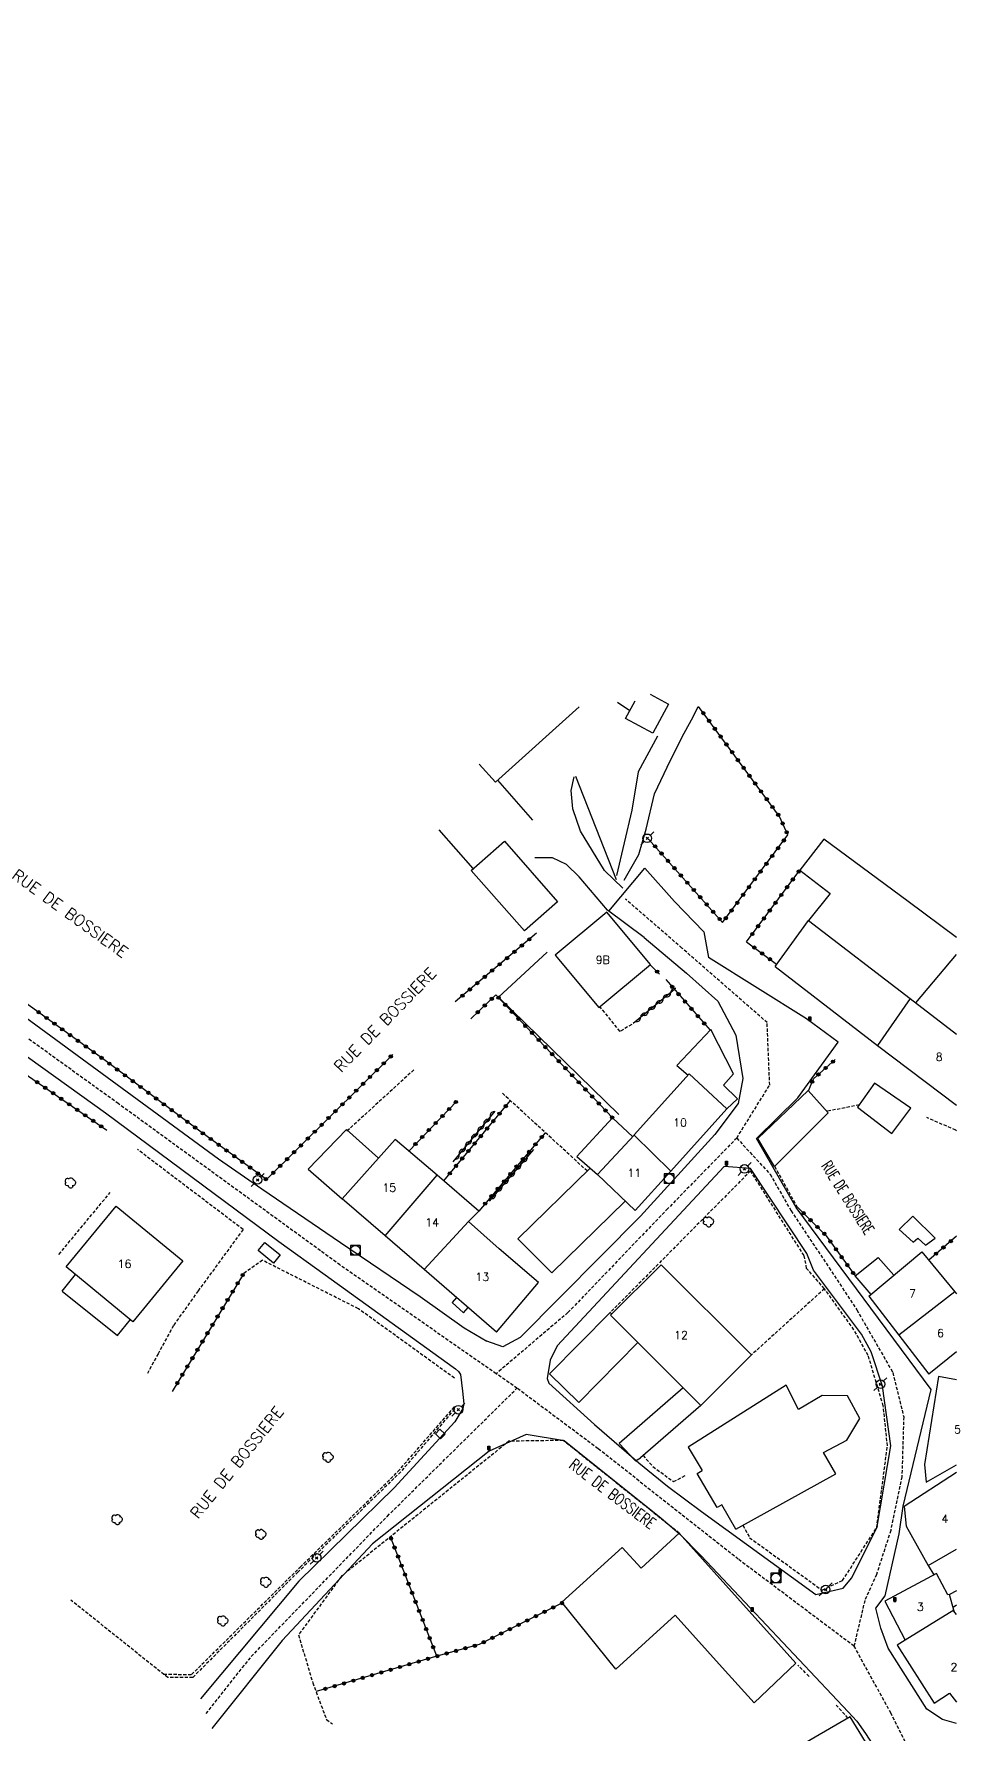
# Model space of a CAD drawing. Header units: millimetres. Extents: x 174000 to 175001, y 112000 to 113000.
# Drawn here: x 174857.6 to 175000.6, y 112737.6 to 113000 of the extents above; entities that cross this region are included whole.
import ezdxf
from ezdxf.enums import TextEntityAlignment as Align

# ---------------------------------------------------------------- set-up
doc = ezdxf.new("R2010")
doc.units = ezdxf.units.MM
doc.linetypes.add('DASHED', pattern=[0.75, 0.5, -0.25])
doc.layers.get('0').update_dxf_attribs({"linetype": 'CONTINUOUS'})
for name, color, linetype in [('W0001', 6, 'DASHED'), ('W0008', 7, 'CONTINUOUS'), ('W0017', 7, 'CONTINUOUS'), ('W0101', 7, 'CONTINUOUS'), ('W0104', 1, 'CONTINUOUS'), ('W0105', 7, 'CONTINUOUS'), ('W0112', 1, 'DASHED'), ('W0132', 7, 'CONTINUOUS'), ('W0211', 2, 'CONTINUOUS'), ('W0300', 7, 'CONTINUOUS'), ('W0303', 7, 'CONTINUOUS'), ('W0310', 3, 'CONTINUOUS'), ('W0323', 7, 'CONTINUOUS'), ('W0401', 7, 'CONTINUOUS'), ('W0420', 7, 'CONTINUOUS'), ('W0439', 7, 'CONTINUOUS'), ('W0473', 7, 'CONTINUOUS'), ('W0989', 7, 'CONTINUOUS'), ('W0991', 7, 'CONTINUOUS'), ('W1102', 7, 'CONTINUOUS')]:
    doc.layers.add(name, color=color, linetype=linetype)
doc.styles.get("Standard").update_dxf_attribs({"font": 'romans.shx', "width": 0.85})

# ---------------------------------------------------------------- blocks, each defined once
blk = doc.blocks.new('T401')
for p, q in [((-0.3, 0.3), (0, 0.3)), ((-0.3, -0.25), (-0.3, 0.3)), ((-0.3, 0.15), (0, 0.15)), ((-0.3, 0), (0, 0)), ((0, 0.3), (0, -0.25)), ((-0.3, -0.15), (0, -0.15)), ((-0.3, -0.25), (-0.3, -0.3)), ((-0.3, -0.3), (0, -0.3)), ((0, -0.3), (0, -0.25))]:
    blk.add_line(p, q)
blk = doc.blocks.new('T420')
for p, q in [((0.75, 0.75), (-0.75, 0.75)), ((-0.75, 0.75), (-0.75, -0.75)), ((0.75, 0.75), (0.75, -0.75)), ((0.75, -0.75), (-0.75, -0.75))]:
    blk.add_line(p, q)
blk.add_ellipse((0, 0), major_axis=(-0.53, 0.53), ratio=1, start_param=3.926991, end_param=10.210176)
blk = doc.blocks.new('T300')
for p, q in [((-0.8, 0.51), (-0.86, 0.34)), ((-0.86, 0.34), (-0.86, 0.17)), ((-0.86, 0.17), (-0.74, 0.06)), ((-0.69, 0.63), (-0.8, 0.51)), ((-0.8, -0.06), (-0.74, 0.06)), ((-0.74, 0.06), (-0.69, 0.11)), ((-0.57, 0.69), (-0.69, 0.63)), ((-0.46, 0.69), (-0.57, 0.69)), ((-0.29, 0.63), (-0.46, 0.69)), ((-0.29, 0.63), (-0.17, 0.74)), ((-0.23, 0.57), (-0.29, 0.63)), ((-0.17, 0.74), (-0.06, 0.8)), ((-0.06, 0.8), (0.06, 0.8)), ((0.06, 0.8), (0.23, 0.74)), ((0.23, 0.74), (0.34, 0.63)), ((0.34, 0.63), (0.4, 0.51)), ((0.46, 0.46), (0.34, 0.46)), ((0.4, 0.51), (0.4, 0.46)), ((0.57, 0.4), (0.46, 0.46)), ((0.57, 0.4), (0.69, 0.29)), ((0.69, 0.29), (0.74, 0.17)), ((0.74, 0.06), (0.69, -0.17)), ((0.74, 0.17), (0.74, 0.06)), ((-0.8, -0.17), (-0.8, -0.06)), ((-0.8, -0.23), (-0.8, -0.17)), ((-0.74, -0.34), (-0.8, -0.23)), ((-0.69, -0.4), (-0.74, -0.34)), ((-0.51, -0.46), (-0.69, -0.4)), ((-0.4, -0.46), (-0.51, -0.46)), ((-0.4, -0.46), (-0.34, -0.46)), ((-0.34, -0.46), (-0.34, -0.4)), ((-0.34, -0.51), (-0.34, -0.46)), ((-0.29, -0.63), (-0.34, -0.51)), ((-0.17, -0.74), (-0.29, -0.63)), ((-0.06, -0.8), (-0.17, -0.74)), ((0.06, -0.8), (-0.06, -0.8)), ((0.17, -0.74), (0.06, -0.8)), ((0.23, -0.69), (0.17, -0.74)), ((0.29, -0.46), (0.23, -0.46)), ((0.29, -0.63), (0.23, -0.69)), ((0.46, -0.4), (0.29, -0.46)), ((0.34, -0.51), (0.29, -0.63)), ((0.34, -0.51), (0.34, -0.46)), ((0.57, -0.34), (0.46, -0.4)), ((0.63, -0.29), (0.57, -0.34)), ((0.69, -0.17), (0.63, -0.29))]:
    blk.add_line(p, q)
blk = doc.blocks.new('T473')
for p, q in [((-0.166667, 0.166667), (0.166667, -0.166667)), ((-0.166667, -0.166667), (0.166667, 0.166667)), ((0.500001, 0.500001), (1.000002, 1.000002)), ((-1.000002, -1.000002), (-0.500001, -0.500001))]:
    blk.add_line(p, q)
blk.add_ellipse((0, 0), major_axis=(0.471405, 0.471405), ratio=1, start_param=5.4977871438, end_param=11.780972451)
blk = doc.blocks.new('t323o')
at = {"color": 0, "linetype": 'Continuous'}
for radius in [0.25, 0.15]:
    blk.add_circle((0, 0), radius, dxfattribs=at)
blk = doc.blocks.new('t310o')
at = {"color": 0, "linetype": 'Continuous'}
for centre, start, end in [((-0.5, 0.38), 216.8699, 323.1304), ((0.5, -0.37), 36.8699, 143.1303)]:
    blk.add_arc(centre, 0.625, start, end, dxfattribs=at)

msp = doc.modelspace()

# ---------------------------------------------------------------- linework, layer by layer
at = {"layer": 'W0001'}
for points in [[(174928.96, 112793.19), (174904.86, 112809.98), (174870.64, 112834.88), (174848.04, 112851.18), (174824.87, 112867.98), (174799.93, 112888.42), (174769.52, 112916.34), (174752, 112932.62), (174730.95, 112954.11), (174710.44, 112975.42), (174697.79, 112988.49), (174688.49, 113000)], [(174966.1, 112829.58), (174971.18, 112837.75), (174970.79, 112847.4), (174957.64, 112858.9), (174948.93, 112866.45)], [(174966.1, 112829.58), (174955.46, 112818.68), (174940.04, 112802.63), (174928.96, 112793.19)], [(174966.1, 112829.58), (174971.24, 112823.99), (174974.48, 112818.35), (174980.34, 112809.56), (174984.64, 112803.04), (174990.19, 112793.37), (174991.87, 112786.54), (174991.58, 112777.28), (174989.86, 112769), (174987.67, 112762.2), (174985.86, 112758.19), (174984.19, 112751.14)], [(174932.18, 112790.95), (174928.96, 112793.19)], [(174884.2, 112740.73), (174891.17, 112749.54), (174912.17, 112771.2), (174932.18, 112790.95)], [(174984.19, 112751.14), (174966.33, 112764.56), (174944.69, 112781.62), (174932.18, 112790.95)], [(174984.19, 112751.14), (174989.81, 112740.9), (174994.4, 112731.77)]]:
    msp.add_lwpolyline(points, dxfattribs=at)
at = {"layer": 'W0008'}
for points in [[(174753.44, 112934.5), (174775.91, 112913.57), (174805.62, 112886.74), (174830.62, 112866.62), (174854.81, 112849.32), (174886.11, 112826.36)], [(174946.34, 112864.61), (174951.92, 112871.24)], [(174951.92, 112871.24), (174956.47, 112866.09), (174961, 112861.38), (174961.74, 112857.45)], [(174827.62, 112862.53), (174850.92, 112846.2), (174868.69, 112833.44), (174895.44, 112813.59), (174902.56, 112808.44), (174922.32, 112794.2), (174922.7, 112793.93), (174923.14, 112793.54), (174923.46, 112793.07), (174923.76, 112790.51), (174923.97, 112788.55), (174923.83, 112787.82), (174922.6, 112785.78), (174913.2, 112775.56), (174898.52, 112761.17), (174883.31, 112743.02)], [(174951.79, 112860.51), (174946.16, 112864.74)], [(174951.79, 112860.51), (174958.35, 112855.03), (174963.17, 112850.68)], [(175000, 112739.22), (174997.84, 112739.8), (174995.45, 112741.43), (174989.49, 112750.83), (174988.34, 112753.91), (174987.56, 112756.98), (174988.99, 112758.89), (174991.16, 112768.48), (174991.81, 112772.73), (174996.12, 112790.76), (174975.28, 112818.85), (174969.17, 112829.52), (174975.53, 112835.78), (174981.76, 112844.36), (174976.87, 112848), (174961.74, 112857.45)], [(174963.17, 112850.68), (174965.97, 112845.44), (174967.03, 112838.76), (174966.32, 112834.89), (174962.72, 112830.13), (174951.23, 112817.51), (174932.68, 112798.77), (174930.01, 112797.36), (174927.53, 112798.24)], [(174886.11, 112826.36), (174892.82, 112821.72), (174904.95, 112813.47), (174917.24, 112805.1), (174924.01, 112800.26), (174927.53, 112798.24)], [(174987.78, 112769.6), (174989.88, 112782.04), (174988.61, 112791.28), (174986.84, 112796.55), (174985.33, 112799.29), (174977.97, 112809.19), (174976.92, 112811.73), (174968.21, 112824.89), (174964.16, 112825.2), (174938.39, 112797.48), (174937.28, 112795.28), (174936.85, 112792.45)], [(174936.85, 112792.45), (174937.11, 112791.75), (174944.12, 112785.34), (174950.99, 112779.45), (174955.4, 112775.84), (174960.64, 112771.93), (174978.31, 112759.1), (174982.5, 112760.08), (174983.88, 112761.66), (174987.81, 112769.68)], [(174939.51, 112782.82), (174933.62, 112783.8), (174927.86, 112781.25), (174909.89, 112766.93)], [(174939.51, 112782.82), (174954.39, 112770.96), (174957.27, 112768.5), (174960.61, 112765.07), (174983.3, 112740.98), (174984.62, 112739.56), (174985.96, 112737.63), (174988.02, 112734.46)], [(174909.89, 112766.93), (174895.93, 112751.99), (174885.09, 112738.45)]]:
    msp.add_lwpolyline(points, dxfattribs=at)
at = {"layer": 'W0017'}
for points in [[(174948.53, 112868.14), (174945.71, 112870.89), (174941.97, 112876.95), (174940.81, 112880.38), (174940.54, 112883.21), (174941, 112885.32)], [(174946.16, 112864.74), (174941.78, 112869.9), (174939.81, 112871.79), (174937.64, 112872.82), (174934.93, 112872.83)]]:
    msp.add_lwpolyline(points, dxfattribs=at)
at = {"layer": 'W0101'}
for points in [[(174941.79, 112896.14), (174928.86, 112884.51), (174926.36, 112887.28)], [(174992.87, 112851.13), (174987.83, 112843.88)], [(174992.87, 112851.13), (175000, 112845.63)], [(174987.83, 112843.88), (175000, 112834.63)], [(174964.56, 112834.08), (174958.75, 112839.48), (174950.29, 112830.05)], [(174964.56, 112834.08), (174955.92, 112824.44)], [(174919.84, 112823.83), (174913.38, 112829.36), (174905.19, 112820.21)], [(174950.25, 112830), (174944.61, 112823.93), (174950.42, 112818.38)], [(174924.67, 112816.67), (174926.3, 112818.3), (174919.84, 112823.83)], [(174955.92, 112824.44), (174950.42, 112818.38)], [(174911.82, 112814.47), (174905.19, 112820.21)], [(174929.02, 112799.61), (174935.51, 112807.26), (174929.44, 112812.45), (174924.67, 112816.67), (174924.67, 112816.67)], [(174917.84, 112809.27), (174911.82, 112814.47)], [(174986.49, 112805.15), (174994.67, 112811.99), (174999.76, 112805.81)], [(174929.02, 112799.61), (174917.84, 112809.27)], [(174986.49, 112805.15), (174991.13, 112799.14)], [(174999.76, 112805.81), (175000, 112805.53)], [(174991.13, 112799.14), (174995.77, 112793.14)], [(175000, 112796.59), (174995.77, 112793.14)], [(174997.22, 112792.75), (174995.07, 112779.17), (174995.32, 112776.45)], [(175000, 112792.27), (174997.22, 112792.75)], [(174965.97, 112769.21), (174981.37, 112777.76), (174979.49, 112781.05), (174983.11, 112782.92), (174985.11, 112786.28), (174983.18, 112789.8), (174979.26, 112789.83), (174975.61, 112787.67), (174973.75, 112791.45), (174958.58, 112781.85)], [(174958.58, 112781.85), (174960.76, 112778.25)], [(174995.32, 112776.45), (175000, 112779.13)], [(174963.79, 112772.97), (174963.09, 112772.56), (174960.01, 112777.81), (174960.76, 112778.25)], [(175000, 112777.92), (174991.92, 112772.71)], [(174965.97, 112769.21), (174963.79, 112772.97)], [(174991.92, 112772.71), (174992.23, 112769.65), (174995.67, 112763.58)], [(174995.67, 112763.58), (175000, 112766.13)], [(174998.93, 112759.12), (174998.69, 112759.05), (174996.92, 112762.36), (174988.95, 112758.06)], [(174988.95, 112758.06), (174992.12, 112752.07)], [(174999.6, 112756.69), (174998.93, 112759.12)], [(175000, 112756.05), (174999.63, 112756.54), (174999.64, 112756.54), (174999.6, 112756.69)], [(174992.12, 112752.07), (174990.87, 112751.28), (174996.57, 112742.34), (174998.92, 112743.86), (174998.93, 112743.87), (175000, 112742.49)]]:
    msp.add_lwpolyline(points, dxfattribs=at)
for points in [[(174938.06, 112857.79), (174944.79, 112849.7), (174952.78, 112856.35), (174946.06, 112864.44), (174938.06, 112857.79)], [(174872.9, 112801.22), (174862.58, 112809.7), (174870.29, 112819.08), (174880.61, 112810.6)], [(174960.56, 112788.29), (174946.62, 112802.22), (174954.43, 112810.02), (174968.36, 112796.09)]]:
    msp.add_lwpolyline(points, close=True, dxfattribs=at)
at = {"layer": 'W0104'}
for points in [[(174949.58, 112895.54), (174947.7, 112896.79)], [(174953.14, 112892.07), (174948.93, 112894.35), (174950.41, 112897.08)], [(174952.72, 112898.11), (174955.57, 112896.57), (174953.14, 112892.07)], [(175000, 112860.52), (174992.58, 112866.1), (174979.53, 112875.69), (174975.82, 112870.92), (174980.52, 112867.33), (174977.17, 112863.18)], [(174972.02, 112856.07), (174977.17, 112863.18), (174992.87, 112851.13)], [(174993.74, 112850.46), (175000, 112857.89)], [(174972.02, 112856.07), (174987.83, 112843.88)], [(174964.56, 112834.08), (174966.2, 112835.65), (174964.03, 112837.74), (174965.62, 112839.48), (174962.1, 112846.33), (174956.83, 112840.77), (174958.58, 112839.29)], [(174946.9, 112832.7), (174941.4, 112826.7), (174944.61, 112823.93)], [(174946.9, 112832.7), (174950.05, 112829.78)], [(174905.84, 112830.87), (174899.93, 112824.78), (174905.19, 112820.21)], [(174905.84, 112830.87), (174910.81, 112826.49)], [(174950.29, 112830.05), (174950.25, 112830)], [(174943.45, 112824.93), (174932.32, 112813.99)], [(174948.89, 112819.84), (174937.56, 112808.78), (174932.32, 112813.99)], [(174986.85, 112805.44), (174984.38, 112808.28), (174987.91, 112811.13), (174990.37, 112808.39)], [(174861.98, 112805.95), (174864.05, 112808.49)], [(174861.98, 112805.95), (174870.51, 112799.09), (174872.51, 112801.54)], [(174937.19, 112793.18), (174946.56, 112802.63), (174946.8, 112802.4)], [(174937.19, 112793.18), (174941.7, 112788.75), (174950.82, 112798.03)], [(174957.83, 112791.01), (174947.95, 112782.43), (174950.45, 112779.73), (174951.23, 112780.21)], [(174960.56, 112788.29), (174951.23, 112780.21)], [(174995.67, 112763.58), (174996.5, 112762.14)], [(175000, 112759.7), (174998.93, 112759.12)], [(174988.34, 112732.52), (174983.59, 112740.23), (174972.78, 112733.96)]]:
    msp.add_lwpolyline(points, dxfattribs=at)
for points in [[(174933.35, 112861.55), (174925.13, 112870.89), (174930.23, 112875.38), (174938.45, 112866.04)], [(174980.21, 112833.44), (174971.91, 112825.18), (174969.34, 112829.52), (174977.12, 112836.93)], [(174992.98, 112834.21), (174987.35, 112838.03), (174984.75, 112834.32), (174990.03, 112830.29)], [(174996.73, 112814.12), (174993.29, 112817.49), (174991.18, 112815.46), (174993.31, 112813.5), (174994.06, 112814.14), (174995.22, 112813.05)], [(174968.78, 112742.37), (174963.83, 112747.85), (174956.6, 112755.94), (174947.44, 112747.59), (174939.09, 112757.95), (174948.43, 112766.36), (174951.33, 112763.18), (174957.22, 112768.57), (174975.22, 112748.51)]]:
    msp.add_lwpolyline(points, close=True, dxfattribs=at)
at = {"layer": 'W0105'}
msp.add_lwpolyline([(174922.83, 112804.96), (174922.16, 112804.18), (174923.93, 112802.61), (174924.63, 112803.41)], dxfattribs=at)
at = {"layer": 'W0112'}
for points in [[(174949.88, 112847.12), (174948.08, 112846.04), (174944.98, 112849.86)], [(174916.26, 112840.1), (174905.94, 112830.65)], [(174943.01, 112824.49), (174929.74, 112836.65)], [(174985.02, 112834.7), (174979.99, 112833.68)], [(175000, 112830.71), (174999.89, 112830.79), (174995.42, 112832.74)], [(174889.9, 112815.45), (174873.58, 112827.82)], [(174979.63, 112806.31), (174976.89, 112809.45), (174976.48, 112811.44), (174968.23, 112824.5), (174946.56, 112802.63)], [(174971.94, 112825.21), (174975.36, 112819.02)], [(174861.48, 112811.62), (174869.39, 112821.18)], [(174889.9, 112815.45), (174882.96, 112805.98), (174879.14, 112800.62), (174876.77, 112796.27), (174875.13, 112793.25)], [(174922.52, 112792.51), (174907.69, 112803.23), (174892.89, 112810.7), (174889.95, 112808.61)], [(174967.03, 112769.79), (174968.09, 112767.88), (174979.26, 112759.8), (174982.41, 112761.26), (174987.7, 112769.44), (174989.36, 112782.06), (174988.72, 112788.24), (174986.38, 112796.01), (174984.18, 112799.97), (174979.63, 112806.31), (174968.36, 112796.09)], [(174922.53, 112787.72), (174914.24, 112778.05), (174898.39, 112762.6), (174882.14, 112746.31), (174878.27, 112746.28), (174863.3, 112758.26)], [(174877.65, 112746.83), (174881.96, 112746.75), (174898.71, 112763.34), (174913.8, 112778.08), (174922.52, 112788.08)], [(174957.22, 112768.57), (174939.31, 112782.89), (174930.94, 112782.78), (174905.07, 112761.92), (174898.45, 112752.87), (174900.65, 112745.49), (174902.77, 112739.81), (174903.69, 112739.15)], [(174951.64, 112780.57), (174953.16, 112778.86), (174956.35, 112776.53), (174958.15, 112777.49)], [(174977.26, 112746.47), (174975.54, 112748.21)], [(174983.27, 112740.04), (174981.46, 112742.02)]]:
    msp.add_lwpolyline(points, dxfattribs=at)
at = {"layer": 'W0132'}
for points in [[(174929.18, 112884.81), (174934.59, 112878.63)], [(174925.44, 112871.17), (174920.15, 112877.17)]]:
    msp.add_lwpolyline(points, dxfattribs=at)
at = {"layer": 'W0211'}
for points in [[(174948.71, 112869.37), (174950.98, 112873.32), (174952.11, 112877.26), (174953.42, 112882.7), (174955.87, 112887.9), (174957.97, 112892.07), (174959.37, 112894.57), (174960.16, 112896.18)], [(174953.86, 112891.62), (174950.88, 112886.12), (174949.91, 112880.17), (174947.53, 112870.09)]]:
    msp.add_lwpolyline(points, dxfattribs=at)
at = {"layer": 'W0300'}
msp.add_lwpolyline([(174941.19, 112885.44), (174947.51, 112869.49)], dxfattribs=at)
at = {"layer": 'W0303'}
msp.add_lwpolyline([(174936.85, 112858.27), (174929.33, 112851.3), (174947.89, 112833.21)], dxfattribs=at)
at = {"layer": 'W0310'}
for points in [[(174956.47, 112852.48), (174950.11, 112847.25)], [(174928.74, 112833.71), (174922.3, 112825.91)], [(174934.72, 112827.78), (174927.89, 112819.84)]]:
    msp.add_lwpolyline(points, dxfattribs=at)
at = {"layer": 'W0323'}
for points in [[(174952.5, 112875.72), (174963.92, 112862.86), (174974, 112876.36), (174972.69, 112879.22), (174960.18, 112896.2)], [(174967.62, 112859.86), (174975.82, 112870.92)], [(174935.21, 112861.19), (174922.62, 112850.59)], [(174967.62, 112859.86), (174972.26, 112856.41)], [(174893.51, 112823.17), (174883.25, 112830.63), (174868.4, 112841.68), (174855.26, 112851.24), (174849.36, 112855.82), (174846.35, 112857.99)], [(174954.19, 112854.88), (174952.74, 112856.31)], [(174955.14, 112854.03), (174961.99, 112846.22)], [(174840.83, 112850.1), (174868.86, 112830.79)], [(174946.9, 112832.7), (174928.91, 112851.69), (174925.04, 112847.96)], [(174912.99, 112842.47), (174893.51, 112823.17)], [(174977.17, 112836.88), (174977.92, 112838.7), (174981.3, 112841.68)], [(174922.91, 112835.29), (174915.47, 112827.57)], [(174931.15, 112835.35), (174920.85, 112822.96)], [(174936.55, 112830.4), (174926.3, 112818.3)], [(174975.36, 112819.02), (174979.92, 112814.49), (174984.38, 112808.28)], [(175000, 112814.42), (174995.73, 112810.74)], [(174889.95, 112808.61), (174878.97, 112790.46)], [(174919.79, 112749.58), (174912.63, 112768.02)], [(174939.19, 112757.82), (174926.35, 112751.4), (174919.79, 112749.58), (174901.16, 112744.13)], [(175000, 112757.47), (174999.48, 112757.1)]]:
    msp.add_lwpolyline(points, dxfattribs=at)
at = {"layer": 'W0439'}
for points in [[(174894.59, 112810.28), (174892.24, 112812.21), (174893.27, 112813.46), (174895.61, 112811.53)], [(174920.27, 112784.62), (174919.58, 112783.89), (174920.39, 112783.12), (174921.08, 112783.86)]]:
    msp.add_lwpolyline(points, close=True, dxfattribs=at)
at = {"layer": 'W1102'}
for points in [[(174950.25, 112830), (174955.92, 112824.44)], [(174911.82, 112814.47), (174919.84, 112823.83)], [(174924.67, 112816.67), (174917.84, 112809.27)], [(174999.76, 112805.81), (174991.13, 112799.14)], [(174999.6, 112756.69), (174992.12, 112752.07)]]:
    msp.add_lwpolyline(points, dxfattribs=at)

# ---------------------------------------------------------------- block references
at = {"layer": 'W0300'}
for p in [(174863.3, 112822.64), (174961.79, 112816.63), (174903.04, 112780.29), (174870.51, 112770.66), (174892.69, 112768.38), (174893.45, 112760.98), (174886.81, 112755.01)]:
    msp.add_blockref('T300', p, dxfattribs=at)
at = {"layer": 'W0310'}
for p, rotation in [((174955.9, 112852.01), 219.3956669145197), ((174952.42, 112849.16), 219.3956669145197), ((174953.58, 112850.11), 219.3956669145197), ((174954.74, 112851.06), 219.3956669145197), ((174951.26, 112848.2), 219.3956669145197), ((174928.03, 112832.85), 230.4655757218445), ((174926.12, 112830.54), 230.4655757218445), ((174927.07, 112831.7), 230.4655757218445), ((174924.21, 112828.22), 230.4655757218445), ((174925.16, 112829.38), 230.4655757218445), ((174923.25, 112827.07), 230.4655757218445), ((174932.78, 112825.53), 229.3150082137431), ((174933.76, 112826.67), 229.3150082137431), ((174930.83, 112823.26), 229.3150082137431), ((174931.81, 112824.39), 229.3150082137431), ((174928.87, 112820.98), 229.3150082137431), ((174929.85, 112822.12), 229.3150082137431)]:
    msp.add_blockref('t310o', p, dxfattribs=dict(at, rotation=rotation))
at = {"layer": 'W0323'}
for p, rotation in [((174960.94, 112895.16), 126.3939063692138), ((174961.83, 112893.96), 126.3939063692138), ((174962.72, 112892.75), 126.3939063692138), ((174963.61, 112891.54), 126.3939063692138), ((174964.5, 112890.33), 126.3939063692138), ((174965.39, 112889.13), 126.3939063692138), ((174966.28, 112887.92), 126.3939063692138), ((174967.17, 112886.71), 126.3939063692138), ((174968.06, 112885.5), 126.3939063692138), ((174968.95, 112884.3), 126.3939063692138), ((174969.84, 112883.09), 126.3939063692138), ((174970.73, 112881.88), 126.3939063692138), ((174971.62, 112880.67), 126.3939063692138), ((174972.51, 112879.47), 126.3939063692138), ((174973.19, 112878.13), 114.5704818759934), ((174973.37, 112875.52), 53.26615619044949), ((174973.81, 112876.77), 114.5704818759934), ((174953.49, 112874.6), 311.6282846698148), ((174954.49, 112873.48), 311.6282846698148), ((174971.58, 112873.11), 53.26615619044949), ((174972.48, 112874.32), 53.26615619044949), ((174955.49, 112872.36), 311.6282846698148), ((174956.48, 112871.24), 311.6282846698148), ((174957.48, 112870.11), 311.6282846698148), ((174969.78, 112870.71), 53.26615619044949), ((174970.68, 112871.91), 53.26615619044949), ((174975.66, 112870.71), 53.45888254586982), ((174958.47, 112868.99), 311.6282846698148), ((174959.47, 112867.87), 311.6282846698148), ((174967.99, 112868.31), 53.26615619044949), ((174968.89, 112869.51), 53.26615619044949), ((174973.87, 112868.3), 53.45888254586982), ((174974.76, 112869.5), 53.45888254586982), ((174960.47, 112866.75), 311.6282846698148), ((174961.46, 112865.63), 311.6282846698148), ((174966.19, 112865.9), 53.26615619044949), ((174967.09, 112867.1), 53.26615619044949), ((174972.08, 112865.89), 53.45888254586982), ((174972.98, 112867.09), 53.45888254586982), ((174962.46, 112864.51), 311.6282846698148), ((174963.46, 112863.39), 311.6282846698148), ((174964.4, 112863.5), 53.26615619044949), ((174965.3, 112864.7), 53.26615619044949), ((174969.4, 112862.27), 53.45888254586982), ((174970.3, 112863.48), 53.45888254586982), ((174971.19, 112864.68), 53.45888254586982), ((174934.09, 112860.25), 220.1101655869107), ((174968.51, 112861.07), 53.45888254586982), ((174930.65, 112857.35), 220.1101655869107), ((174931.79, 112858.32), 220.1101655869107), ((174932.94, 112859.29), 220.1101655869107), ((174968.82, 112858.97), 323.3300418989264), ((174970.02, 112858.07), 323.3300418989264), ((174971.23, 112857.18), 323.3300418989264), ((174927.21, 112854.45), 220.1101655869107), ((174928.35, 112855.42), 220.1101655869107), ((174929.5, 112856.39), 220.1101655869107), ((174953.8, 112855.26), 135.2585352576014), ((174924.91, 112852.52), 220.1101655869107), ((174926.06, 112853.49), 220.1101655869107), ((174956.13, 112852.9), 311.2642873679549), ((174957.12, 112851.77), 311.2642873679549), ((174858.35, 112849), 143.9700342216375), ((174923.76, 112851.55), 220.1101655869107), ((174926.12, 112849), 223.9420000573367), ((174927.2, 112850.04), 223.9420000573367), ((174928.28, 112851.08), 223.9420000573367), ((174929.34, 112851.24), 133.444812472608), ((174930.37, 112850.15), 133.444812472608), ((174931.4, 112849.06), 133.444812472608), ((174958.11, 112850.64), 311.2642873679549), ((174959.1, 112849.52), 311.2642873679549), ((174859.56, 112848.11), 143.9700342216375), ((174860.78, 112847.23), 143.9700342216375), ((174932.43, 112847.97), 133.444812472608), ((174933.46, 112846.88), 133.444812472608), ((174960.09, 112848.39), 311.2642873679549), ((174961.08, 112847.26), 311.2642873679549), ((174861.99, 112846.35), 143.9700342216375), ((174863.2, 112845.47), 143.9700342216375), ((174864.41, 112844.58), 143.9700342216375), ((174934.5, 112845.8), 133.444812472608), ((174935.53, 112844.71), 133.444812472608), ((174865.63, 112843.7), 143.9700342216375), ((174866.84, 112842.82), 143.9700342216375), ((174868.05, 112841.94), 143.9700342216375), ((174911.62, 112841.11), 224.7208832369361), ((174912.69, 112842.17), 224.7208832369361), ((174936.56, 112843.62), 133.444812472608), ((174937.59, 112842.53), 133.444812472608), ((174938.62, 112841.44), 133.444812472608), ((174980.95, 112841.37), 41.41017130009728), ((174869.26, 112841.05), 143.3281855045205), ((174870.46, 112840.15), 143.3281855045205), ((174871.67, 112839.25), 143.3281855045205), ((174909.49, 112839), 224.7208832369361), ((174910.56, 112840.05), 224.7208832369361), ((174939.65, 112840.35), 133.444812472608), ((174940.68, 112839.26), 133.444812472608), ((174978.7, 112839.38), 41.41017130009728), ((174979.82, 112840.38), 41.41017130009728), ((174858.12, 112838.19), 325.4253403562358), ((174859.36, 112837.34), 325.4253403562358), ((174860.59, 112836.49), 325.4253403562358), ((174872.87, 112838.36), 143.3281855045205), ((174874.07, 112837.46), 143.3281855045205), ((174875.28, 112836.57), 143.3281855045205), ((174907.36, 112836.89), 224.7208832369361), ((174908.43, 112837.94), 224.7208832369361), ((174941.72, 112838.17), 133.444812472608), ((174942.75, 112837.08), 133.444812472608), ((174943.78, 112835.99), 133.444812472608), ((174977.74, 112838.27), 67.33986626685225), ((174861.83, 112835.63), 325.4253403562358), ((174863.06, 112834.78), 325.4253403562358), ((174864.3, 112833.93), 325.4253403562358), ((174876.48, 112835.67), 143.3281855045205), ((174877.68, 112834.77), 143.3281855045205), ((174878.88, 112833.88), 143.3281855045205), ((174904.16, 112833.72), 224.7208832369361), ((174905.23, 112834.78), 224.7208832369361), ((174906.3, 112835.83), 224.7208832369361), ((174921.71, 112834.05), 226.076525896313), ((174922.75, 112835.13), 226.076525896313), ((174929.49, 112833.34), 230.2559040651857), ((174930.44, 112834.5), 230.2559040651857), ((174944.81, 112834.9), 133.444812472608), ((174945.84, 112833.82), 133.444812472608), ((174865.53, 112833.08), 325.4253403562358), ((174866.77, 112832.23), 325.4253403562358), ((174868, 112831.38), 325.4253403562358), ((174880.09, 112832.98), 143.3281855045205), ((174881.29, 112832.09), 143.3281855045205), ((174882.49, 112831.19), 143.3281855045205), ((174902.03, 112831.61), 224.7208832369361), ((174903.1, 112832.67), 224.7208832369361), ((174918.59, 112830.81), 226.076525896313), ((174919.63, 112831.89), 226.076525896313), ((174920.67, 112832.97), 226.076525896313), ((174927.57, 112831.04), 230.2559040651857), ((174928.53, 112832.19), 230.2559040651857), ((174946.87, 112832.73), 133.444812472608), ((174883.7, 112830.3), 143.9639918806091), ((174884.91, 112829.42), 143.9639918806091), ((174886.13, 112828.54), 143.9639918806091), ((174898.84, 112828.44), 224.7208832369361), ((174899.9, 112829.5), 224.7208832369361), ((174900.97, 112830.56), 224.7208832369361), ((174916.51, 112828.65), 226.076525896313), ((174917.55, 112829.73), 226.076525896313), ((174925.65, 112828.73), 230.2559040651857), ((174926.61, 112829.88), 230.2559040651857), ((174935.03, 112828.6), 229.7074329847566), ((174936, 112829.74), 229.7074329847566), ((174887.34, 112827.65), 143.9639918806091), ((174888.55, 112826.77), 143.9639918806091), ((174889.77, 112825.89), 143.9639918806091), ((174896.7, 112826.33), 224.7208832369361), ((174897.77, 112827.39), 224.7208832369361), ((174923.73, 112826.42), 230.2559040651857), ((174924.69, 112827.58), 230.2559040651857), ((174933.09, 112826.31), 229.7074329847566), ((174934.06, 112827.46), 229.7074329847566), ((174890.98, 112825.01), 143.9639918806091), ((174892.19, 112824.12), 143.9639918806091), ((174893.4, 112823.24), 143.9639918806091), ((174894.57, 112824.22), 224.7208832369361), ((174895.64, 112825.28), 224.7208832369361), ((174921.81, 112824.12), 230.2559040651857), ((174922.77, 112825.27), 230.2559040651857), ((174930.18, 112822.88), 229.7074329847566), ((174931.15, 112824.02), 229.7074329847566), ((174932.12, 112825.17), 229.7074329847566), ((174928.24, 112820.59), 229.7074329847566), ((174929.21, 112821.74), 229.7074329847566), ((174927.27, 112819.45), 229.7074329847566), ((174976.43, 112817.96), 315.1008949510953), ((174977.49, 112816.9), 315.1008949510953), ((174978.55, 112815.84), 315.1008949510953), ((174979.62, 112814.79), 315.1008949510953), ((174980.54, 112813.61), 305.7198175376547), ((174981.42, 112812.4), 305.7198175376547), ((174998, 112812.69), 220.7168900309097), ((174999.14, 112813.67), 220.7168900309097), ((174982.3, 112811.18), 305.7198175376547), ((174983.17, 112809.96), 305.7198175376547), ((174996.86, 112811.72), 220.7168900309097), ((174889.06, 112807.15), 238.8382271710616), ((174889.84, 112808.43), 238.8382271710616), ((174984.05, 112808.74), 305.7198175376547), ((174887.51, 112804.58), 238.8382271710616), ((174888.29, 112805.86), 238.8382271710616), ((174885.96, 112802.01), 238.8382271710616), ((174886.73, 112803.3), 238.8382271710616), ((174884.4, 112799.44), 238.8382271710616), ((174885.18, 112800.73), 238.8382271710616), ((174882.85, 112796.88), 238.8382271710616), ((174883.63, 112798.16), 238.8382271710616), ((174881.3, 112794.31), 238.8382271710616), ((174882.08, 112795.59), 238.8382271710616), ((174879.75, 112791.74), 238.8382271710616), ((174880.52, 112793.03), 238.8382271710616), ((174912.73, 112767.76), 111.2059614794573), ((174913.28, 112766.36), 111.2059614794573), ((174913.82, 112764.96), 111.2059614794573), ((174914.36, 112763.56), 111.2059614794573), ((174914.9, 112762.17), 111.2059614794573), ((174915.45, 112760.77), 111.2059614794573), ((174915.99, 112759.37), 111.2059614794573), ((174916.53, 112757.97), 111.2059614794573), ((174939.12, 112757.79), 206.5918207342382), ((174917.07, 112756.57), 111.2059614794573), ((174917.62, 112755.17), 111.2059614794573), ((174933.76, 112755.1), 206.5918207342382), ((174935.1, 112755.78), 206.5918207342382), ((174936.44, 112756.45), 206.5918207342382), ((174937.78, 112757.12), 206.5918207342382), ((174918.16, 112753.78), 111.2059614794573), ((174918.7, 112752.38), 111.2059614794573), ((174928.39, 112752.42), 206.5918207342382), ((174929.74, 112753.09), 206.5918207342382), ((174931.08, 112753.76), 206.5918207342382), ((174932.42, 112754.43), 206.5918207342382), ((174919.24, 112750.98), 111.2059614794573), ((174919.88, 112749.61), 195.4624251910978), ((174921.32, 112750.01), 195.4624251910978), ((174922.77, 112750.41), 195.4624251910978), ((174924.22, 112750.81), 195.4624251910978), ((174925.66, 112751.2), 195.4624251910978), ((174927.05, 112751.75), 206.5918207342382), ((174911.24, 112747.08), 196.3205566860704), ((174912.68, 112747.5), 196.3205566860704), ((174914.12, 112747.92), 196.3205566860704), ((174915.56, 112748.34), 196.3205566860704), ((174917, 112748.76), 196.3205566860704), ((174918.44, 112749.19), 196.3205566860704), ((174902.6, 112744.55), 196.3205566860704), ((174904.04, 112744.97), 196.3205566860704), ((174905.48, 112745.39), 196.3205566860704), ((174906.92, 112745.81), 196.3205566860704), ((174908.36, 112746.23), 196.3205566860704), ((174909.8, 112746.66), 196.3205566860704)]:
    msp.add_blockref('t323o', p, dxfattribs=dict(at, rotation=rotation))
at = {"layer": 'W0401'}
for p in [(174977.51, 112847.96), (174964.68, 112825.69), (174928, 112781.72), (174972.97, 112762.65), (174990.65, 112758.35), (174968.64, 112756.83)]:
    msp.add_blockref('T401', p, dxfattribs=at)
at = {"layer": 'W0420'}
for p in [(174955.65, 112823.3), (174907.22, 112812.25), (174972.13, 112761.67)]:
    msp.add_blockref('T420', p, dxfattribs=at)
at = {"layer": 'W0473'}
for p in [(174952.29, 112875.84), (174967.3, 112824.8), (174892.14, 112823.11), (174988.27, 112791.58), (174923.13, 112787.64), (174901.26, 112764.78), (174979.82, 112759.89)]:
    msp.add_blockref('T473', p, dxfattribs=at)

# ---------------------------------------------------------------- texts
at = {"layer": 'W0989'}
for rotation, p in [(324.0486, (174863.2, 112864.25)), (45.7209, (174911.82, 112847.84)), (51.2324, (174888.93, 112779.51))]:
    msp.add_text('RUE DE BOSSIERE', height=1.75, rotation=rotation, dxfattribs=at).set_placement(p, align=Align.MIDDLE_CENTER)
for rotation, width, p in [(302.4918, 0.6, (174983.26, 112820.38)), (322.56, 0.75, (174946.94, 112774.66))]:
    msp.add_text('RUE DE BOSSIERE', height=1.75, rotation=rotation, dxfattribs=dict(at, width=width)).set_placement(p, align=Align.MIDDLE_CENTER)
at = {"layer": 'W0991'}
for s, p in [('9B', (174945.42, 112857.07)), ('8', (174997.35, 112842.12)), ('10', (174957.34, 112831.96)), ('11', (174950.27, 112824.19)), ('15', (174912.46, 112821.92)), ('14', (174919.08, 112816.55)), ('16', (174871.6, 112810.15)), ('13', (174926.82, 112808.14)), ('7', (174993.22, 112805.57)), ('12', (174957.49, 112799.15)), ('6', (174997.55, 112799.47)), ('5', (175000.18, 112784.6)), ('4', (174998.23, 112770.8)), ('3', (174994.43, 112757.21)), ('2', (174999.62, 112747.9))]:
    msp.add_text(s, height=1.25, dxfattribs=at).set_placement(p, align=Align.MIDDLE_CENTER)

doc.saveas('drawing.dxf')
